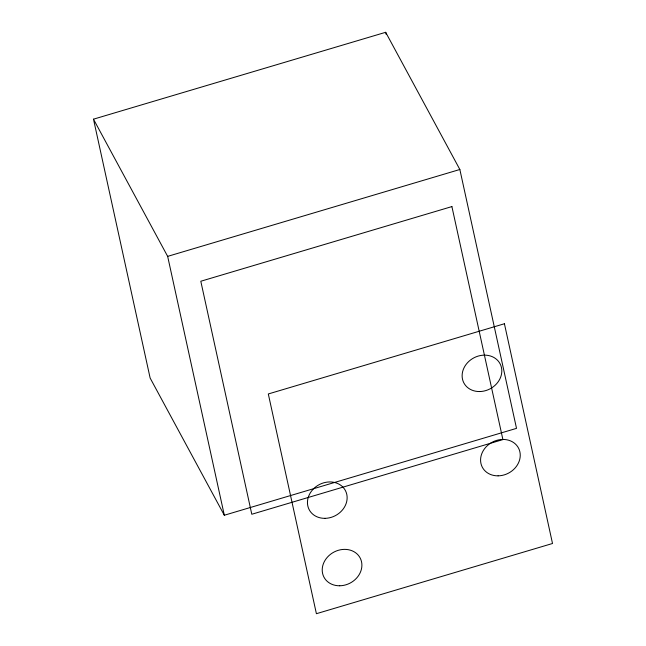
<?xml version="1.0" encoding="UTF-8"?>
<svg xmlns="http://www.w3.org/2000/svg" width="646" height="646" viewBox="0 0 646 646"><rect width="100%" height="100%" fill="white"/><g stroke="black" fill="none" stroke-linecap="round" stroke-linejoin="round"><path stroke-width="0.97" d="M93.484 119.179L385.678 32.3L459.855 169.494L516.517 428.363L224.323 515.242L150.138 378.047L93.484 119.179L167.661 256.373L224.323 515.242M167.661 256.373L459.855 169.494M385.678 32.3L386.106 34.27M451.901 206.583L200.801 281.244L251.795 514.256L502.903 439.595L451.901 206.583M504.421 323.751L268.308 393.963L316.403 613.7L552.516 543.496L504.421 323.751M324.962 518.342A20.478 17.482 -28.4 0 0 345.529 490.815A20.478 17.482 -28.4 0 0 311.396 491.267A20.478 17.482 -28.4 0 0 324.962 518.342M339.723 585.777A20.478 17.482 -28.4 0 0 360.29 558.249A20.478 17.482 -28.4 0 0 326.157 558.701A20.478 17.482 -28.4 0 0 339.723 585.777M498.082 475.844A20.478 17.482 -28.4 0 0 518.641 448.316A20.478 17.482 -28.4 0 0 484.516 448.768A20.478 17.482 -28.4 0 0 498.082 475.844M479.631 391.549A20.478 17.482 -28.4 0 0 500.198 364.021A20.478 17.482 -28.4 0 0 466.065 364.473A20.478 17.482 -28.4 0 0 479.631 391.549"/></g></svg>
